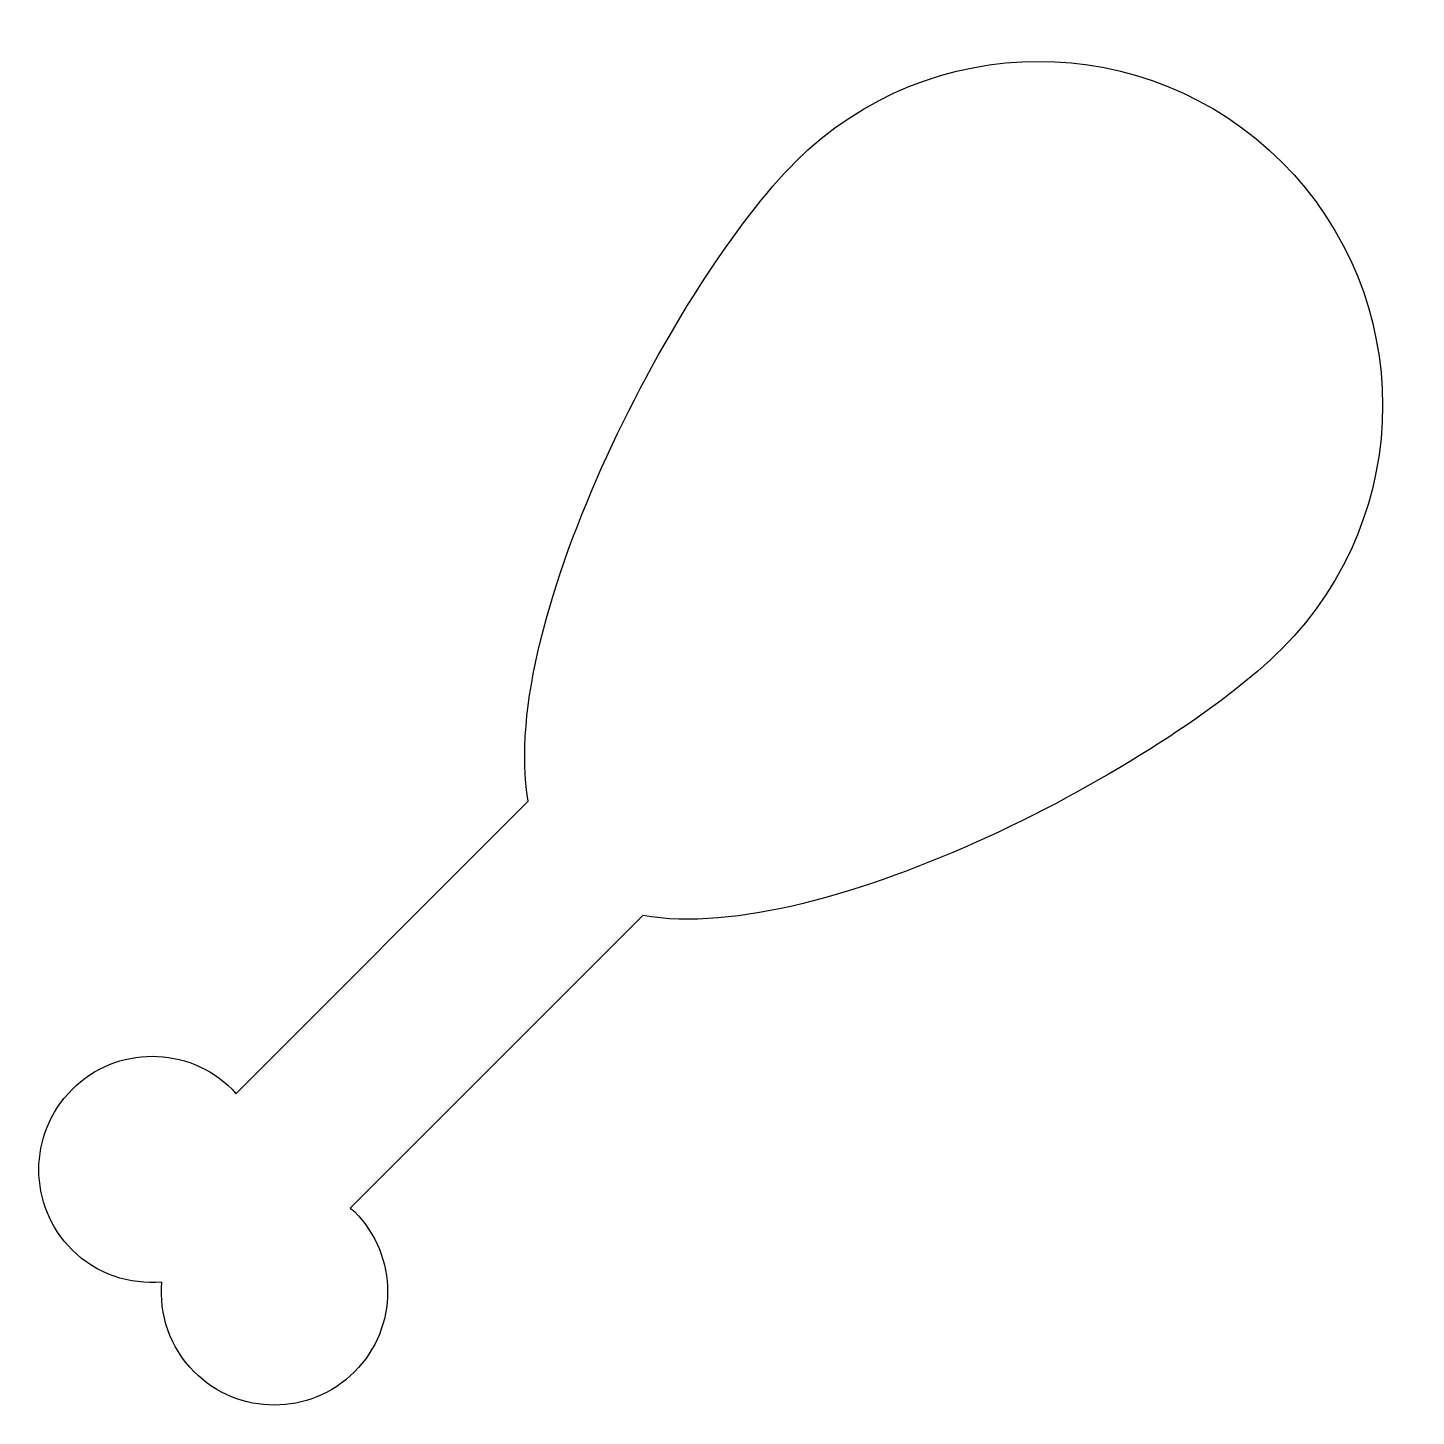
# Model space of a CAD drawing. Header units: centimetres. Extents: x -6.6 to 6.9, y -6.6 to 7.
import ezdxf

# ---------------------------------------------------------------- set-up
doc = ezdxf.new("R2010")
doc.units = ezdxf.units.CM
doc.header["$MEASUREMENT"] = 0
doc.layers.add('Layer 1', color=7, linetype='Continuous')

msp = doc.modelspace()

# ---------------------------------------------------------------- linework, layer by layer
at = {"layer": 'Layer 1'}
msp.add_open_spline([(5.59951, 5.64261), (4.28776, 6.9533), (2.16093, 6.9533), (0.84915, 5.64129), (0.84915, 5.64129), (-0.2694, 4.52332), (-2.06341, 1.17999), (-1.75483, -0.59481), (-1.75483, -0.59481), (-1.75483, -0.59481), (-4.61029, -3.45019), (-4.61029, -3.45019), (-4.61029, -3.45019), (-4.62228, -3.43701), (-4.63093, -3.42212), (-4.64365, -3.40944), (-4.64365, -3.40944), (-5.07574, -2.97698), (-5.77572, -2.97698), (-6.20821, -3.40944), (-6.20821, -3.40944), (-6.64025, -3.84153), (-6.64004, -4.5417), (-6.20821, -4.97419), (-6.20821, -4.97419), (-5.96797, -5.21414), (-5.6452, -5.31585), (-5.33133, -5.28899), (-5.33133, -5.28899), (-5.35813, -5.60281), (-5.25637, -5.92537), (-5.01616, -6.16534), (-5.01616, -6.16534), (-4.58407, -6.59785), (-3.88409, -6.59828), (-3.45163, -6.16534), (-3.45163, -6.16534), (-3.01957, -5.73325), (-3.01978, -5.03353), (-3.45163, -4.60102), (-3.45163, -4.60102), (-3.46422, -4.58837), (-3.47909, -4.57977), (-3.49216, -4.56789), (-3.49216, -4.56789), (-3.49216, -4.56789), (-0.63691, -1.71256), (-0.63691, -1.71256), (-0.63691, -1.71256), (1.13762, -2.02072), (4.48069, -0.22677), (5.59937, 0.8916), (5.59937, 0.8916), (6.91131, 2.20353), (6.91131, 4.33059), (5.59951, 5.64261)], degree=3, knots=[0, 0, 0, 0, 0.06666667, 0.06666667, 0.06666667, 0.06666667, 0.13333333, 0.13333333, 0.13333333, 0.13333333, 0.2, 0.2, 0.2, 0.2, 0.26666667, 0.26666667, 0.26666667, 0.26666667, 0.33333333, 0.33333333, 0.33333333, 0.33333333, 0.4, 0.4, 0.4, 0.4, 0.46666667, 0.46666667, 0.46666667, 0.46666667, 0.53333333, 0.53333333, 0.53333333, 0.53333333, 0.6, 0.6, 0.6, 0.6, 0.66666667, 0.66666667, 0.66666667, 0.66666667, 0.73333333, 0.73333333, 0.73333333, 0.73333333, 0.8, 0.8, 0.8, 0.8, 0.86666667, 0.86666667, 0.86666667, 0.86666667, 1, 1, 1, 1], dxfattribs=at)

doc.saveas('drawing.dxf')
